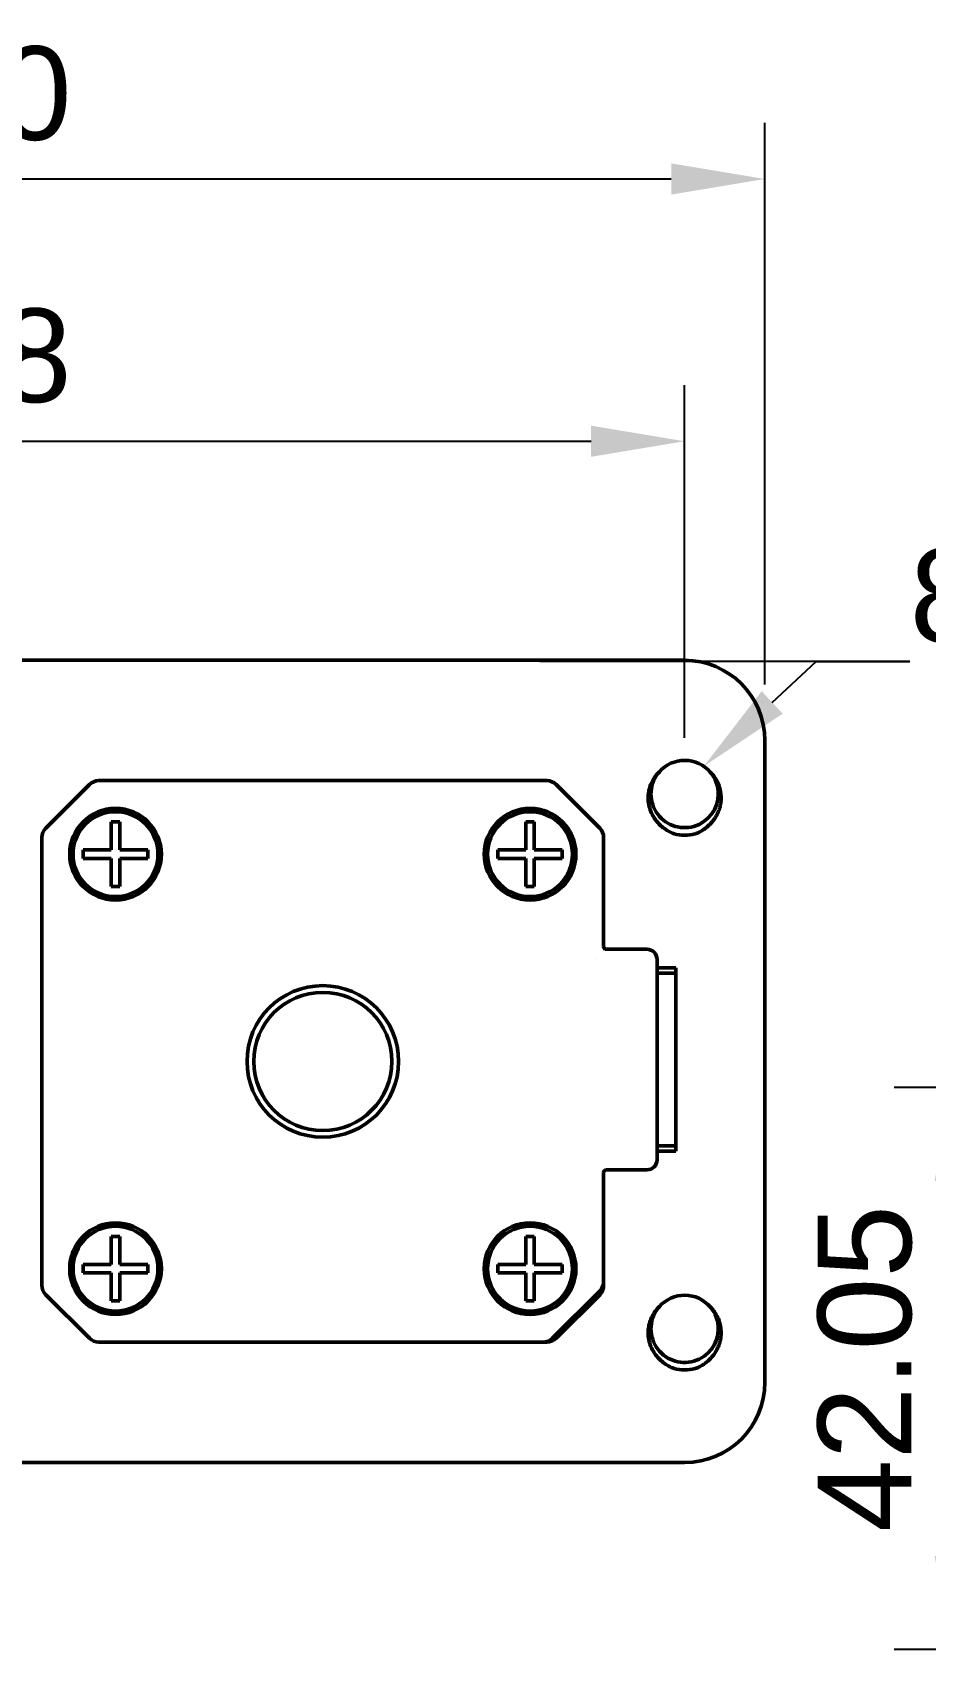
# Model space of a CAD drawing. Header units: millimetres. Extents: x 0 to 594, y 0 to 420.
# Drawn here: x 153.9 to 187.3, y 297.6 to 358.1 of the extents above; entities that cross this region are included whole.
import ezdxf
from ezdxf import colors
from ezdxf.entities.mleader import LeaderData, LeaderLine
from ezdxf.math import Vec2, Vec3

# ---------------------------------------------------------------- set-up
doc = ezdxf.new("R2010")
doc.units = ezdxf.units.MM
doc.header["$LTSCALE"] = 0.75
for name, color, linetype, lineweight in [('FD_Dimensions', 7, 'Continuous', 25), ('Leaders', 7, 'Continuous', 25), ('Visible', 7, 'Continuous', 50)]:
    doc.layers.add(name, color=color, linetype=linetype, lineweight=lineweight)
doc.styles.get("Standard").update_dxf_attribs({"font": 'arial.ttf'})
doc.dimstyles.new('Dim-ISO-25', dxfattribs={"dimtxt": 3.5, "dimasz": 3.5, "dimexe": 2.1, "dimexo": 2.1, "dimgap": 1.4, "dimtad": 1, "dimzin": 12, "dimdsep": 46, "dimtxsty": 'Standard', "dimcen": 0, "dimazin": 3, "dimtp": 0.1, "dimtm": 0.1, "dimtfac": 0.714286, "dimtmove": 0, "dimatfit": 3, "dimfxl": 1, "dimtzin": 12, "dimarcsym": 0})

# ---------------------------------------------------------------- blocks, each defined once
blk = doc.blocks.new('*D39')
at = {"layer": 'Defpoints', "color": 0, "transparency": 16777216}
for p in [(181.32042, 352.575664), (121.32042, 331.575664), (181.32042, 331.575664)]:
    blk.add_point(p, dxfattribs=at)
at = {"layer": 'FD_Dimensions', "color": 0, "lineweight": -2, "transparency": 16777216}
for p, q in [((121.32042, 333.675664), (121.32042, 354.675664)), ((181.32042, 333.675664), (181.32042, 354.675664)), ((124.82042, 352.575664), (177.82042, 352.575664))]:
    blk.add_line(p, q, dxfattribs=at)
at = {"layer": 'FD_Dimensions', "color": 0, "transparency": 16777216}
for points in [[(124.82042, 353.158997), (124.82042, 351.99233), (121.32042, 352.575664)], [(177.82042, 353.158997), (177.82042, 351.99233), (181.32042, 352.575664)]]:
    blk.add_solid(points, dxfattribs=at)
at = {"layer": 'FD_Dimensions', "color": 0, "transparency": 16777216, "insert": (151.32042, 355.762669), "char_height": 3.5, "attachment_point": 5}
blk.add_mtext('120', dxfattribs=at)
blk = doc.blocks.new('*D40')
at = {"layer": 'Defpoints', "color": 0, "transparency": 16777216}
for p in [(178.32042, 342.768224), (124.32042, 329.575664), (178.32042, 329.575664)]:
    blk.add_point(p, dxfattribs=at)
at = {"layer": 'FD_Dimensions', "color": 0, "lineweight": -2, "transparency": 16777216}
for p, q in [((124.32042, 331.675664), (124.32042, 344.868224)), ((178.32042, 331.675664), (178.32042, 344.868224)), ((127.82042, 342.768224), (174.82042, 342.768224))]:
    blk.add_line(p, q, dxfattribs=at)
at = {"layer": 'FD_Dimensions', "color": 0, "transparency": 16777216}
for points in [[(127.82042, 343.351557), (127.82042, 342.184891), (124.32042, 342.768224)], [(174.82042, 343.351557), (174.82042, 342.184891), (178.32042, 342.768224)]]:
    blk.add_solid(points, dxfattribs=at)
at = {"layer": 'FD_Dimensions', "color": 0, "transparency": 16777216, "insert": (151.32042, 345.955229), "char_height": 3.5, "attachment_point": 5}
blk.add_mtext('108', dxfattribs=at)
blk = doc.blocks.new('*D50')
at = {"layer": 'Defpoints', "color": 0, "transparency": 16777216}
for p in [(188.254622, 318.603597), (197.426123, 318.603597), (192.724602, 297.578597)]:
    blk.add_point(p, dxfattribs=at)
at = {"layer": 'FD_Dimensions', "color": 0, "lineweight": -2, "transparency": 16777216}
for p, q in [((195.326123, 318.603597), (186.154622, 318.603597)), ((188.254622, 301.078597), (188.254622, 315.103597)), ((190.624602, 297.578597), (186.154622, 297.578597))]:
    blk.add_line(p, q, dxfattribs=at)
at = {"layer": 'FD_Dimensions', "color": 0, "transparency": 16777216}
for points in [[(187.671289, 315.103597), (188.837955, 315.103597), (188.254622, 318.603597)], [(187.671289, 301.078597), (188.837955, 301.078597), (188.254622, 297.578597)]]:
    blk.add_solid(points, dxfattribs=at)
at = {"layer": 'FD_Dimensions', "color": 0, "transparency": 16777216, "insert": (185.067617, 308.091097), "char_height": 3.5, "attachment_point": 5, "rotation": 90}
blk.add_mtext('42.05', dxfattribs=at)

msp = doc.modelspace()

# ---------------------------------------------------------------- linework, layer by layer
at = {"layer": 'Visible'}
for p, q in [((178.3204, 334.5757), (124.3204, 334.5757)), ((181.3204, 307.5757), (181.3204, 331.5757)), ((154.4369, 328.3021), (156.064, 329.9292)), ((173.1633, 330.0757), (156.4175, 330.0757)), ((173.5169, 329.9292), (175.144, 328.3021)), ((156.8817, 328.5322), (157.1992, 328.5322)), ((156.8817, 328.2648), (156.8817, 328.5322)), ((157.1992, 328.2648), (157.1992, 328.5322)), ((172.6992, 328.5322), (172.3817, 328.5322)), ((172.3817, 328.2648), (172.3817, 328.5322)), ((172.6992, 328.2648), (172.6992, 328.5322)), ((154.2904, 327.9486), (154.2904, 311.2028)), ((156.8817, 328.2648), (156.8817, 327.4844)), ((157.1992, 328.2648), (157.1992, 327.4844)), ((172.3817, 328.2648), (172.3817, 327.4844)), ((172.6992, 328.2648), (172.6992, 327.4844)), ((175.2904, 323.8714), (175.2904, 327.9486)), ((156.1012, 327.4844), (155.8339, 327.4844)), ((155.8339, 327.4844), (155.8339, 327.1669)), ((156.1012, 327.4844), (156.8817, 327.4844)), ((157.1992, 327.4844), (157.9796, 327.4844)), ((158.2469, 327.4844), (157.9796, 327.4844)), ((158.2469, 327.1669), (158.2469, 327.4844)), ((171.3339, 327.1669), (171.3339, 327.4844)), ((171.3339, 327.4844), (171.6012, 327.4844)), ((172.3817, 327.4844), (171.6012, 327.4844)), ((173.4796, 327.4844), (172.6992, 327.4844)), ((173.4796, 327.4844), (173.7469, 327.4844)), ((173.7469, 327.4844), (173.7469, 327.1669)), ((156.1012, 327.1669), (155.8339, 327.1669)), ((156.1012, 327.1669), (156.8817, 327.1669)), ((156.8817, 327.1669), (156.8817, 326.3865)), ((157.1992, 327.1669), (157.9796, 327.1669)), ((157.1992, 327.1669), (157.1992, 326.3865)), ((158.2469, 327.1669), (157.9796, 327.1669)), ((171.3339, 327.1669), (171.6012, 327.1669)), ((172.3817, 327.1669), (171.6012, 327.1669)), ((172.3817, 327.1669), (172.3817, 326.3865)), ((172.6992, 327.1669), (172.6992, 326.3865)), ((173.4796, 327.1669), (172.6992, 327.1669)), ((173.4796, 327.1669), (173.7469, 327.1669)), ((156.8817, 326.1192), (156.8817, 326.3865)), ((157.1992, 326.1192), (156.8817, 326.1192)), ((157.1992, 326.1192), (157.1992, 326.3865)), ((172.3817, 326.1192), (172.3817, 326.3865)), ((172.3817, 326.1192), (172.6992, 326.1192)), ((172.6992, 326.1192), (172.6992, 326.3865)), ((176.9104, 323.7714), (175.3904, 323.7714)), ((175.0395, 323.4214), (175.0395, 323.4214)), ((177.2904, 315.9014), (177.2904, 323.3914)), ((177.2904, 323.0714), (177.9904, 323.0714)), ((177.9904, 323.0714), (177.9904, 322.8714)), ((177.2904, 322.8714), (177.9904, 322.8714)), ((177.9904, 322.8714), (177.9904, 316.4214)), ((177.9904, 316.4214), (177.2904, 316.4214)), ((177.9904, 316.4214), (177.9904, 316.2214)), ((177.2904, 316.2214), (177.9904, 316.2214)), ((175.2904, 311.3442), (175.2904, 315.4214)), ((175.3904, 315.5214), (176.9104, 315.5214)), ((156.8817, 313.0322), (156.8817, 312.7648)), ((157.1992, 313.0322), (156.8817, 313.0322)), ((156.8817, 311.9844), (156.8817, 312.7648)), ((157.1992, 313.0322), (157.1992, 312.7648)), ((157.1992, 311.9844), (157.1992, 312.7648)), ((172.3817, 313.0322), (172.6992, 313.0322)), ((172.3817, 313.0322), (172.3817, 312.7648)), ((172.3817, 311.9844), (172.3817, 312.7648)), ((172.6992, 313.0322), (172.6992, 312.7648)), ((172.6992, 311.9844), (172.6992, 312.7648)), ((155.8339, 311.6669), (155.8339, 311.9844)), ((156.1012, 311.9844), (155.8339, 311.9844)), ((156.1012, 311.6669), (155.8339, 311.6669)), ((156.1012, 311.9844), (156.8817, 311.9844)), ((156.1012, 311.6669), (156.8817, 311.6669)), ((156.8817, 310.8865), (156.8817, 311.6669)), ((157.1992, 311.9844), (157.9796, 311.9844)), ((157.1992, 310.8865), (157.1992, 311.6669)), ((157.1992, 311.6669), (157.9796, 311.6669)), ((158.2469, 311.9844), (157.9796, 311.9844)), ((158.2469, 311.6669), (157.9796, 311.6669)), ((158.2469, 311.9844), (158.2469, 311.6669)), ((171.3339, 311.9844), (171.6012, 311.9844)), ((171.3339, 311.9844), (171.3339, 311.6669)), ((171.3339, 311.6669), (171.6012, 311.6669)), ((172.3817, 311.9844), (171.6012, 311.9844)), ((172.3817, 311.6669), (171.6012, 311.6669)), ((172.3817, 310.8865), (172.3817, 311.6669)), ((173.4796, 311.9844), (172.6992, 311.9844)), ((173.4796, 311.6669), (172.6992, 311.6669)), ((172.6992, 310.8865), (172.6992, 311.6669)), ((173.4796, 311.9844), (173.7469, 311.9844)), ((173.4796, 311.6669), (173.7469, 311.6669)), ((173.7469, 311.6669), (173.7469, 311.9844)), ((156.8817, 310.8865), (156.8817, 310.6192)), ((157.1992, 310.8865), (157.1992, 310.6192)), ((172.3817, 310.8865), (172.3817, 310.6192)), ((172.6992, 310.8865), (172.6992, 310.6192)), ((173.3754, 309.2221), (175.144, 310.9906)), ((175.2904, 311.3442), (175.2904, 311.2028)), ((156.064, 309.2221), (154.4369, 310.8492)), ((156.8817, 310.6192), (157.1992, 310.6192)), ((172.6992, 310.6192), (172.3817, 310.6192)), ((175.144, 310.8492), (173.5169, 309.2221)), ((156.4175, 309.0757), (173.0219, 309.0757)), ((173.1633, 309.0757), (173.0219, 309.0757)), ((124.3204, 304.5757), (178.3204, 304.5757))]:
    msp.add_line(p, q, dxfattribs=at)
at = {"layer": 'Visible', "extrusion": (0, 0, -1)}
for centre, radius in [((-157.0404, 327.3257), 1.7145), ((-172.5404, 327.3257), 1.7145), ((-164.7904, 319.5757), 2.5835), ((-157.0404, 311.8257), 1.7145), ((-172.5404, 311.8257), 1.7145)]:
    msp.add_circle(centre, radius, dxfattribs=at)
at = {"layer": 'Visible'}
for centre, radius in [((157.0404, 327.3257), 1.5875), ((172.5404, 327.3257), 1.5875), ((164.7904, 319.5757), 2.8335), ((157.0404, 311.8257), 1.5875), ((172.5404, 311.8257), 1.5875)]:
    msp.add_circle(centre, radius, dxfattribs=at)
at = {"layer": 'Visible', "extrusion": (0, 0, -1)}
for centre, radius, start, end in [((-178.3204, 331.5757), 3, 90, 180), ((-178.3204, 329.5757), 1.5368, 255.023905, 284.967559), ((-174.7904, 311.2028), 0.5, 180, 225), ((-173.1633, 309.5757), 0.5, 225, 270), ((-178.3204, 309.5757), 1.5368, 255.023905, 284.967559), ((-178.3204, 307.5757), 3, 180, 270)]:
    msp.add_arc(centre, radius, start, end, dxfattribs=at)
at = {"layer": 'Visible'}
for centre, radius, start, end in [((178.3204, 329.5757), 1.2588, 40.529989, 138.552224), ((178.3204, 329.5756), 1.2587, 138.549352, 359.91973), ((178.3226, 329.5768), 1.2563, 359.864552, 40.556369), ((156.4175, 329.5757), 0.5, 90, 135), ((173.1633, 329.5757), 0.5, 45, 90), ((154.7904, 327.9486), 0.5, 135, 180), ((174.7904, 327.9486), 0.5, 0, 45), ((175.3904, 323.8713), 0.1, 179.984781, 270.016568), ((176.9104, 323.3914), 0.38, 0, 90), ((176.9104, 315.9014), 0.38, 270, 0), ((175.3904, 315.4214), 0.0999, 89.9638, 180.040248), ((154.7904, 311.2028), 0.5, 180, 225), ((174.7904, 311.3442), 0.5, 315, 0), ((178.3204, 309.5756), 1.2587, 138.549359, 359.919735), ((178.3204, 309.5757), 1.2588, 40.529989, 138.552231), ((178.3226, 309.5768), 1.2563, 359.864563, 40.556366), ((156.4175, 309.5757), 0.5, 225, 270), ((173.0219, 309.5757), 0.5, 270, 315)]:
    msp.add_arc(centre, radius, start, end, dxfattribs=at)
for points, knots in [([(177.9235, 328.0911), (177.7785, 328.1441), (177.6424, 328.2208), (177.4024, 328.4083), (177.2974, 328.5184), (177.1127, 328.7811), (177.0383, 328.9377), (176.9495, 329.2906), (176.9512, 329.4603), (176.9875, 329.7523), (177.0337, 329.9065), (177.1634, 330.1644), (177.2491, 330.2935), (177.3769, 330.4089)], [0.00000792, 0.00000792, 0.00000792, 0.00000792, 0.09268622, 0.09268622, 0.1828507, 0.1828507, 0.2854652, 0.2854652, 0.40148083, 0.40148083, 0.53628533, 0.53628533, 0.64770838, 0.64770838, 0.64770838, 0.64770838]), ([(179.2772, 330.3937), (179.3084, 330.3643), (179.3378, 330.3334), (179.3656, 330.301), (179.3933, 330.2686), (179.4194, 330.2349), (179.4437, 330.1998), (179.4691, 330.1631), (179.4926, 330.1251), (179.5142, 330.0858), (179.5237, 330.0687), (179.5328, 330.0513), (179.5415, 330.0337), (179.5462, 330.024), (179.5509, 330.0143), (179.5554, 330.0046), (179.5597, 329.9953), (179.564, 329.9859), (179.5681, 329.9765), (179.5863, 329.9347), (179.6025, 329.8921), (179.6165, 329.8488), (179.6308, 329.8047), (179.6428, 329.7599), (179.6526, 329.7147), (179.6622, 329.6705), (179.6696, 329.6259), (179.6748, 329.5809), (179.6769, 329.5631), (179.6786, 329.5452), (179.6799, 329.5273), (179.6808, 329.5166), (179.6814, 329.506), (179.682, 329.4953), (179.6824, 329.4883), (179.6827, 329.4812), (179.683, 329.4742), (179.6847, 329.4266), (179.684, 329.3791), (179.6807, 329.3318), (179.6774, 329.2847), (179.6716, 329.2379), (179.6633, 329.1916), (179.6623, 329.1863), (179.6613, 329.181), (179.6603, 329.1758), (179.6515, 329.1305), (179.6403, 329.0857), (179.6267, 329.0415), (179.6214, 329.024), (179.6157, 329.0067), (179.6096, 328.9895), (179.607, 328.9819), (179.6042, 328.9745), (179.6015, 328.967), (179.5993, 328.961), (179.597, 328.9551), (179.5947, 328.9492), (179.5775, 328.9048), (179.5581, 328.8614), (179.5365, 328.819), (179.5149, 328.7766), (179.4913, 328.7352), (179.4656, 328.695), (179.4393, 328.6536), (179.4108, 328.6135), (179.3804, 328.5747), (179.3591, 328.5474), (179.3367, 328.5208), (179.3135, 328.495), (179.3078, 328.4887), (179.3021, 328.4824), (179.2963, 328.4761), (179.2619, 328.439), (179.2256, 328.4037), (179.1878, 328.3702), (179.1555, 328.3416), (179.122, 328.3145), (179.0875, 328.2887), (179.0747, 328.2793), (179.0618, 328.27), (179.0488, 328.2609), (179.0404, 328.2551), (179.032, 328.2493), (179.0235, 328.2437), (178.9373, 328.1862), (178.8457, 328.138), (178.7497, 328.1003), (178.7393, 328.0962), (178.7289, 328.0923), (178.718, 328.0898)], [0, 0, 0, 0, 0.02569797, 0.02569797, 0.02569797, 0.05139594, 0.05139594, 0.05139594, 0.07832352, 0.07832352, 0.07832352, 0.09010434, 0.09010434, 0.09010434, 0.09655131, 0.09655131, 0.09655131, 0.10269968, 0.10269968, 0.10269968, 0.13000301, 0.13000301, 0.13000301, 0.15784545, 0.15784545, 0.15784545, 0.18502257, 0.18502257, 0.18502257, 0.19582501, 0.19582501, 0.19582501, 0.20222674, 0.20222674, 0.20222674, 0.20646457, 0.20646457, 0.20646457, 0.23506695, 0.23506695, 0.23506695, 0.26357273, 0.26357273, 0.26357273, 0.26681658, 0.26681658, 0.26681658, 0.29472474, 0.29472474, 0.29472474, 0.30572093, 0.30572093, 0.30572093, 0.31051132, 0.31051132, 0.31051132, 0.31432143, 0.31432143, 0.31432143, 0.34290455, 0.34290455, 0.34290455, 0.37148766, 0.37148766, 0.37148766, 0.40093483, 0.40093483, 0.40093483, 0.42163154, 0.42163154, 0.42163154, 0.42669389, 0.42669389, 0.42669389, 0.45685275, 0.45685275, 0.45685275, 0.48258434, 0.48258434, 0.48258434, 0.49208492, 0.49208492, 0.49208492, 0.49816866, 0.49816866, 0.49816866, 0.56010813, 0.56010813, 0.56010813, 0.56680517, 0.56680517, 0.56680517, 0.56680517]), ([(177.9235, 308.0911), (177.7785, 308.1441), (177.6424, 308.2208), (177.4024, 308.4083), (177.2974, 308.5184), (177.1127, 308.7811), (177.0383, 308.9377), (176.9495, 309.2906), (176.9512, 309.4603), (176.9875, 309.7523), (177.0337, 309.9065), (177.1634, 310.1644), (177.2491, 310.2935), (177.3769, 310.4089)], [0.0000079, 0.0000079, 0.0000079, 0.0000079, 0.09268623, 0.09268623, 0.1828507, 0.1828507, 0.28546513, 0.28546513, 0.40148071, 0.40148071, 0.53628523, 0.53628523, 0.64770829, 0.64770829, 0.64770829, 0.64770829]), ([(179.2772, 310.3937), (179.308, 310.3647), (179.3371, 310.3342), (179.3645, 310.3023), (179.3927, 310.2695), (179.4191, 310.2353), (179.4437, 310.1998), (179.4691, 310.1631), (179.4926, 310.1251), (179.5142, 310.0858), (179.5237, 310.0687), (179.5328, 310.0513), (179.5415, 310.0337), (179.5462, 310.024), (179.5509, 310.0143), (179.5554, 310.0046), (179.5597, 309.9953), (179.564, 309.9859), (179.5681, 309.9765), (179.5865, 309.9344), (179.6028, 309.8914), (179.6168, 309.8477), (179.6309, 309.8041), (179.6428, 309.7598), (179.6525, 309.7151), (179.6621, 309.6708), (179.6696, 309.626), (179.6748, 309.5809), (179.6769, 309.5631), (179.6786, 309.5452), (179.6799, 309.5273), (179.6808, 309.5166), (179.6814, 309.506), (179.682, 309.4953), (179.6824, 309.4883), (179.6827, 309.4812), (179.683, 309.4742), (179.6847, 309.4266), (179.684, 309.3791), (179.6807, 309.3318), (179.6774, 309.2847), (179.6716, 309.2379), (179.6633, 309.1916), (179.6623, 309.1863), (179.6613, 309.181), (179.6603, 309.1758), (179.6515, 309.1305), (179.6403, 309.0857), (179.6267, 309.0415), (179.6214, 309.024), (179.6157, 309.0067), (179.6096, 308.9895), (179.607, 308.9819), (179.6042, 308.9745), (179.6015, 308.967), (179.5993, 308.961), (179.597, 308.9551), (179.5947, 308.9492), (179.5778, 308.9057), (179.5588, 308.863), (179.5377, 308.8213), (179.5158, 308.7781), (179.4917, 308.736), (179.4656, 308.695), (179.4207, 308.6245), (179.3698, 308.5576), (179.3135, 308.495), (179.3078, 308.4887), (179.3021, 308.4824), (179.2963, 308.4761), (179.2325, 308.4074), (179.1625, 308.3446), (179.0875, 308.2887), (179.0747, 308.2793), (179.0618, 308.27), (179.0488, 308.2609), (179.0404, 308.2551), (179.032, 308.2493), (179.0235, 308.2437), (178.9373, 308.1862), (178.8457, 308.138), (178.7497, 308.1003), (178.7393, 308.0962), (178.7289, 308.0923), (178.718, 308.0898)], [0, 0, 0, 0, 0.0253621, 0.0253621, 0.0253621, 0.05139596, 0.05139596, 0.05139596, 0.07832354, 0.07832354, 0.07832354, 0.09010435, 0.09010435, 0.09010435, 0.09655132, 0.09655132, 0.09655132, 0.10269967, 0.10269967, 0.10269967, 0.13022879, 0.13022879, 0.13022879, 0.1577579, 0.1577579, 0.1577579, 0.18502257, 0.18502257, 0.18502257, 0.19582501, 0.19582501, 0.19582501, 0.20222674, 0.20222674, 0.20222674, 0.20646457, 0.20646457, 0.20646457, 0.23506695, 0.23506695, 0.23506695, 0.26357273, 0.26357273, 0.26357273, 0.26681658, 0.26681658, 0.26681658, 0.29472474, 0.29472474, 0.29472474, 0.30572093, 0.30572093, 0.30572093, 0.31051128, 0.31051128, 0.31051128, 0.31432139, 0.31432139, 0.31432139, 0.34237746, 0.34237746, 0.34237746, 0.37148761, 0.37148761, 0.37148761, 0.42163142, 0.42163142, 0.42163142, 0.42669389, 0.42669389, 0.42669389, 0.48258434, 0.48258434, 0.48258434, 0.49208492, 0.49208492, 0.49208492, 0.49816866, 0.49816866, 0.49816866, 0.56010813, 0.56010813, 0.56010813, 0.56680517, 0.56680517, 0.56680517, 0.56680517])]:
    msp.add_open_spline(points, degree=3, knots=knots, dxfattribs=at)

# ---------------------------------------------------------------- dimensions: what is measured, and where the dimension line sits
at = {"layer": 'FD_Dimensions'}
for base, p1, p2, picture, middle in [((181.3204, 352.5757), (121.3204, 331.5757), (181.3204, 331.5757), '*D39', (151.3204, 355.7627)), ((178.3204, 342.7682), (124.3204, 329.5757), (178.3204, 329.5757), '*D40', (151.3204, 345.9552))]:
    dim = msp.add_linear_dim(base=base, p1=p1, p2=p2, dimstyle='Dim-ISO-25', override={"dimlfac": 2, "dimclrd": 0, "dimclre": 0}, dxfattribs=at)
    dim.commit()
    dim.dimension.update_dxf_attribs({"geometry": picture, "text_midpoint": middle})
dim = msp.add_linear_dim(base=(188.2546, 318.6036), p1=(192.7246, 297.5786), p2=(197.4261, 318.6036), angle=90, dimstyle='Dim-ISO-25', override={"dimlfac": 2, "dimclrd": 0, "dimclre": 0}, dxfattribs=at)
dim.commit()
dim.dimension.update_dxf_attribs({"geometry": '*D50', "text_midpoint": (185.0676, 308.0911)})

# ---------------------------------------------------------------- leaders
at = {"layer": 'Leaders'}
ml = msp.add_multileader_mtext('Standard', dxfattribs=at)
ml.set_content('8 x M6', color=256)
ml.set_leader_properties()
ml.build(insert=Vec2(0, 0))
ml.multileader.update_dxf_attribs({"text_left_attachment_type": 5, "text_right_attachment_type": 5, "dogleg_length": 3.5, "arrow_head_size": 3.5})
ctx = ml.context
ctx.base_point, ctx.char_height, ctx.arrow_head_size, ctx.landing_gap_size, ctx.plane_origin = Vec3(186.7358, 334.5375), 3.5, 3.5, 0, Vec3(179.0357, 330.6115)
ctx.left_attachment, ctx.right_attachment = 5, 5
notes = []
notes.append((ctx, [(0, (1, 1, 0), (183.2358, 334.5375), (1, 0), 3.5, [(0, [(179.0357, 330.6115)], 0, [])])]))
ctx.mtext.insert, ctx.mtext.flow_direction = Vec3(186.7358, 338.7518), 5
for ctx, leaders in notes:
    for number, flags, end, landing, length, lines in leaders:
        leader = LeaderData()
        leader.index, (leader.has_last_leader_line, leader.has_dogleg_vector, leader.attachment_direction) = number, flags
        leader.last_leader_point, leader.dogleg_vector, leader.dogleg_length = Vec3(end), Vec3(landing), length
        for number, points, colour, breaks in lines:
            line = LeaderLine()
            line.index, line.vertices, line.color, line.breaks = number, Vec3.list(points), colors.encode_raw_color(colour), breaks
            leader.lines.append(line)
        ctx.leaders.append(leader)

doc.saveas('drawing.dxf')
